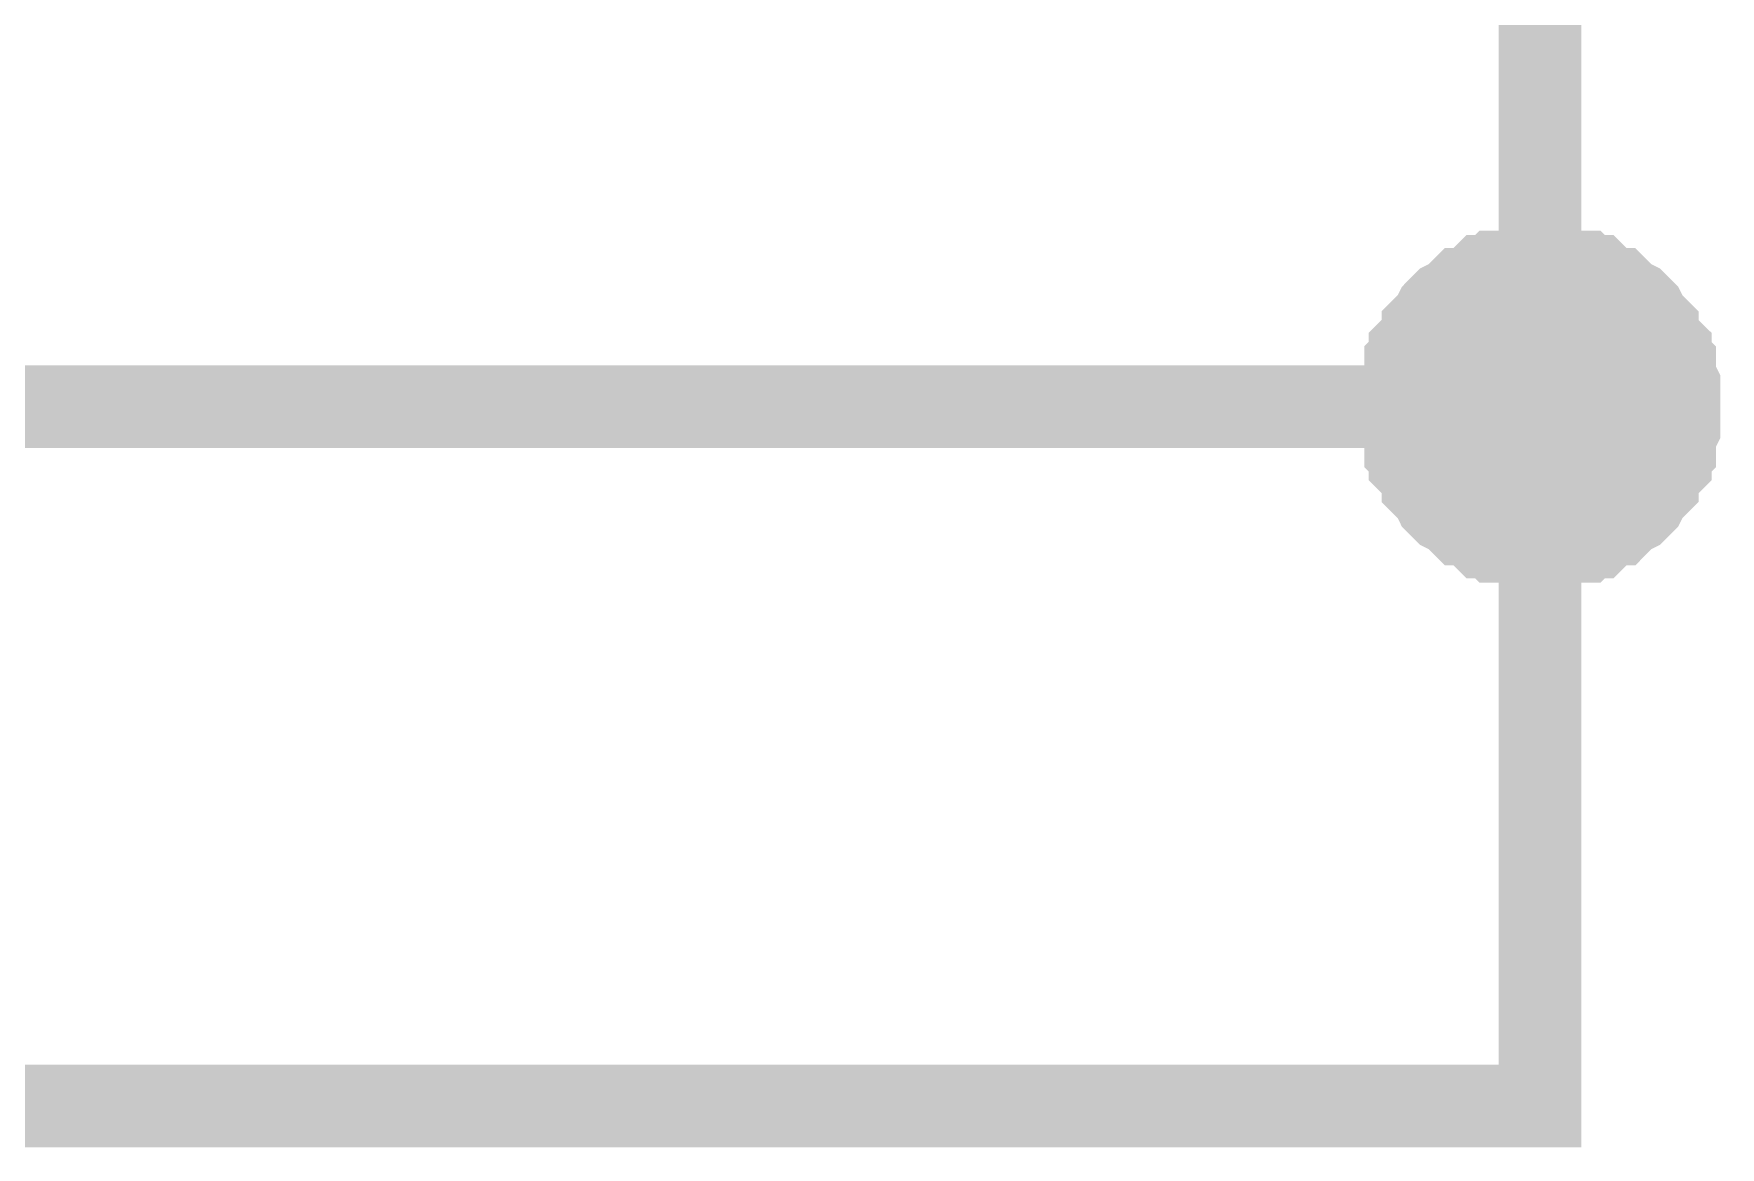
# Model space of a CAD drawing. Header units: millimetres. Extents: x 0 to 15.5, y 0 to 11.1.
# Drawn here: x 8.6847 to 8.9261, y 7.2934 to 7.4527 of the extents above; entities that cross this region are included whole.
import ezdxf

# ---------------------------------------------------------------- set-up
doc = ezdxf.new("R2010")
doc.units = ezdxf.units.MM
doc.header["$MEASUREMENT"] = 0
doc.layers.add('Sheet', color=255, linetype='Continuous')

msp = doc.modelspace()

# ---------------------------------------------------------------- linework, layer by layer
at = {"layer": 'Sheet', "const_width": 0.0118}
for points in [[(8.7001, 7.39938), (8.90031, 7.39938), (8.90031, 7.49946)], [(8.88042, 7.39938), (8.88042, 7.40062), (8.88042, 7.40124), (8.88042, 7.40249), (8.88104, 7.40373), (8.88104, 7.40435), (8.88104, 7.40559), (8.88166, 7.40622), (8.88166, 7.40746), (8.88228, 7.40808), (8.8829, 7.4087), (8.88352, 7.40995), (8.88352, 7.41057), (8.88415, 7.41119), (8.88477, 7.41181), (8.88539, 7.41305), (8.88601, 7.41368), (8.88663, 7.4143), (8.88788, 7.41492), (8.8885, 7.41554), (8.88912, 7.41616), (8.88974, 7.41616), (8.89099, 7.41678), (8.89161, 7.41741), (8.89223, 7.41803), (8.89347, 7.41803), (8.89409, 7.41865), (8.89534, 7.41865), (8.89596, 7.41865), (8.8972, 7.41927), (8.89845, 7.41927), (8.89907, 7.41927), (8.90031, 7.41927)], [(8.88042, 7.39938), (8.88042, 7.40062), (8.88042, 7.40124), (8.88042, 7.40249), (8.88104, 7.40373), (8.88104, 7.40435), (8.88104, 7.40559), (8.88166, 7.40622), (8.88166, 7.40746), (8.88228, 7.40808), (8.8829, 7.4087), (8.88352, 7.40995), (8.88352, 7.41057), (8.88415, 7.41119), (8.88477, 7.41181), (8.88539, 7.41305), (8.88601, 7.41368), (8.88663, 7.4143), (8.88788, 7.41492), (8.8885, 7.41554), (8.88912, 7.41616), (8.88974, 7.41616), (8.89099, 7.41678), (8.89161, 7.41741), (8.89223, 7.41803), (8.89347, 7.41803), (8.89409, 7.41865), (8.89534, 7.41865), (8.89596, 7.41865), (8.8972, 7.41927), (8.89845, 7.41927), (8.89907, 7.41927), (8.90031, 7.41927)], [(8.88042, 7.39938), (8.88042, 7.40062), (8.88042, 7.40124), (8.88042, 7.40249), (8.88104, 7.40373), (8.88104, 7.40435), (8.88104, 7.40559), (8.88166, 7.40622), (8.88166, 7.40746), (8.88228, 7.40808), (8.8829, 7.4087), (8.88352, 7.40995), (8.88352, 7.41057), (8.88415, 7.41119), (8.88477, 7.41181), (8.88539, 7.41305), (8.88601, 7.41368), (8.88663, 7.4143), (8.88788, 7.41492), (8.8885, 7.41554), (8.88912, 7.41616), (8.88974, 7.41616), (8.89099, 7.41678), (8.89161, 7.41741), (8.89223, 7.41803), (8.89347, 7.41803), (8.89409, 7.41865), (8.89534, 7.41865), (8.89596, 7.41865), (8.8972, 7.41927), (8.89845, 7.41927), (8.89907, 7.41927), (8.90031, 7.41927)], [(8.88042, 7.39938), (8.88042, 7.40062), (8.88042, 7.40124), (8.88042, 7.40249), (8.88104, 7.40373), (8.88104, 7.40435), (8.88104, 7.40559), (8.88166, 7.40622), (8.88166, 7.40746), (8.88228, 7.40808), (8.8829, 7.4087), (8.88352, 7.40995), (8.88352, 7.41057), (8.88415, 7.41119), (8.88477, 7.41181), (8.88539, 7.41305), (8.88601, 7.41368), (8.88663, 7.4143), (8.88788, 7.41492), (8.8885, 7.41554), (8.88912, 7.41616), (8.88974, 7.41616), (8.89099, 7.41678), (8.89161, 7.41741), (8.89223, 7.41803), (8.89347, 7.41803), (8.89409, 7.41865), (8.89534, 7.41865), (8.89596, 7.41865), (8.8972, 7.41927), (8.89845, 7.41927), (8.89907, 7.41927), (8.90031, 7.41927)], [(8.88042, 7.39938), (8.88042, 7.40062), (8.88042, 7.40124), (8.88042, 7.40249), (8.88104, 7.40373), (8.88104, 7.40435), (8.88104, 7.40559), (8.88166, 7.40622), (8.88166, 7.40746), (8.88228, 7.40808), (8.8829, 7.4087), (8.88352, 7.40995), (8.88352, 7.41057), (8.88415, 7.41119), (8.88477, 7.41181), (8.88539, 7.41305), (8.88601, 7.41368), (8.88663, 7.4143), (8.88788, 7.41492), (8.8885, 7.41554), (8.88912, 7.41616), (8.88974, 7.41616), (8.89099, 7.41678), (8.89161, 7.41741), (8.89223, 7.41803), (8.89347, 7.41803), (8.89409, 7.41865), (8.89534, 7.41865), (8.89596, 7.41865), (8.8972, 7.41927), (8.89845, 7.41927), (8.89907, 7.41927), (8.90031, 7.41927)], [(8.88042, 7.39938), (8.88042, 7.40062), (8.88042, 7.40124), (8.88042, 7.40249), (8.88104, 7.40373), (8.88104, 7.40435), (8.88104, 7.40559), (8.88166, 7.40622), (8.88166, 7.40746), (8.88228, 7.40808), (8.8829, 7.4087), (8.88352, 7.40995), (8.88352, 7.41057), (8.88415, 7.41119), (8.88477, 7.41181), (8.88539, 7.41305), (8.88601, 7.41368), (8.88663, 7.4143), (8.88788, 7.41492), (8.8885, 7.41554), (8.88912, 7.41616), (8.88974, 7.41616), (8.89099, 7.41678), (8.89161, 7.41741), (8.89223, 7.41803), (8.89347, 7.41803), (8.89409, 7.41865), (8.89534, 7.41865), (8.89596, 7.41865), (8.8972, 7.41927), (8.89845, 7.41927), (8.89907, 7.41927), (8.90031, 7.41927)], [(8.88042, 7.39938), (8.88042, 7.40062), (8.88042, 7.40124), (8.88042, 7.40249), (8.88104, 7.40373), (8.88104, 7.40435), (8.88104, 7.40559), (8.88166, 7.40622), (8.88166, 7.40746), (8.88228, 7.40808), (8.8829, 7.4087), (8.88352, 7.40995), (8.88352, 7.41057), (8.88415, 7.41119), (8.88477, 7.41181), (8.88539, 7.41305), (8.88601, 7.41368), (8.88663, 7.4143), (8.88788, 7.41492), (8.8885, 7.41554), (8.88912, 7.41616), (8.88974, 7.41616), (8.89099, 7.41678), (8.89161, 7.41741), (8.89223, 7.41803), (8.89347, 7.41803), (8.89409, 7.41865), (8.89534, 7.41865), (8.89596, 7.41865), (8.8972, 7.41927), (8.89845, 7.41927), (8.89907, 7.41927), (8.90031, 7.41927)], [(8.88042, 7.39938), (8.88042, 7.40062), (8.88042, 7.40124), (8.88042, 7.40249), (8.88104, 7.40373), (8.88104, 7.40435), (8.88104, 7.40559), (8.88166, 7.40622), (8.88166, 7.40746), (8.88228, 7.40808), (8.8829, 7.4087), (8.88352, 7.40995), (8.88352, 7.41057), (8.88415, 7.41119), (8.88477, 7.41181), (8.88539, 7.41305), (8.88601, 7.41368), (8.88663, 7.4143), (8.88788, 7.41492), (8.8885, 7.41554), (8.88912, 7.41616), (8.88974, 7.41616), (8.89099, 7.41678), (8.89161, 7.41741), (8.89223, 7.41803), (8.89347, 7.41803), (8.89409, 7.41865), (8.89534, 7.41865), (8.89596, 7.41865), (8.8972, 7.41927), (8.89845, 7.41927), (8.89907, 7.41927), (8.90031, 7.41927)], [(8.90031, 7.41927), (8.90031, 7.41927)], [(8.90031, 7.41927), (8.90156, 7.41927), (8.90218, 7.41927), (8.90342, 7.41927), (8.90467, 7.41865), (8.90529, 7.41865), (8.90653, 7.41865), (8.90715, 7.41803), (8.9084, 7.41803), (8.90902, 7.41741), (8.90964, 7.41678), (8.91088, 7.41616), (8.91151, 7.41616), (8.91213, 7.41554), (8.91275, 7.41492), (8.91399, 7.4143), (8.91461, 7.41368), (8.91524, 7.41305), (8.91586, 7.41181), (8.91648, 7.41119), (8.9171, 7.41057), (8.9171, 7.40995), (8.91772, 7.4087), (8.91834, 7.40808), (8.91897, 7.40746), (8.91897, 7.40622), (8.91959, 7.40559), (8.91959, 7.40435), (8.91959, 7.40373), (8.92021, 7.40249), (8.92021, 7.40124), (8.92021, 7.40062), (8.92021, 7.39938)], [(8.90031, 7.41927), (8.90031, 7.41927)], [(8.90031, 7.41927), (8.90156, 7.41927), (8.90218, 7.41927), (8.90342, 7.41927), (8.90467, 7.41865), (8.90529, 7.41865), (8.90653, 7.41865), (8.90715, 7.41803), (8.9084, 7.41803), (8.90902, 7.41741), (8.90964, 7.41678), (8.91088, 7.41616), (8.91151, 7.41616), (8.91213, 7.41554), (8.91275, 7.41492), (8.91399, 7.4143), (8.91461, 7.41368), (8.91524, 7.41305), (8.91586, 7.41181), (8.91648, 7.41119), (8.9171, 7.41057), (8.9171, 7.40995), (8.91772, 7.4087), (8.91834, 7.40808), (8.91897, 7.40746), (8.91897, 7.40622), (8.91959, 7.40559), (8.91959, 7.40435), (8.91959, 7.40373), (8.92021, 7.40249), (8.92021, 7.40124), (8.92021, 7.40062), (8.92021, 7.39938)], [(8.90031, 7.41927), (8.90031, 7.41927)], [(8.90031, 7.41927), (8.90156, 7.41927), (8.90218, 7.41927), (8.90342, 7.41927), (8.90467, 7.41865), (8.90529, 7.41865), (8.90653, 7.41865), (8.90715, 7.41803), (8.9084, 7.41803), (8.90902, 7.41741), (8.90964, 7.41678), (8.91088, 7.41616), (8.91151, 7.41616), (8.91213, 7.41554), (8.91275, 7.41492), (8.91399, 7.4143), (8.91461, 7.41368), (8.91524, 7.41305), (8.91586, 7.41181), (8.91648, 7.41119), (8.9171, 7.41057), (8.9171, 7.40995), (8.91772, 7.4087), (8.91834, 7.40808), (8.91897, 7.40746), (8.91897, 7.40622), (8.91959, 7.40559), (8.91959, 7.40435), (8.91959, 7.40373), (8.92021, 7.40249), (8.92021, 7.40124), (8.92021, 7.40062), (8.92021, 7.39938)], [(8.90031, 7.41927), (8.90031, 7.41927)], [(8.90031, 7.41927), (8.90156, 7.41927), (8.90218, 7.41927), (8.90342, 7.41927), (8.90467, 7.41865), (8.90529, 7.41865), (8.90653, 7.41865), (8.90715, 7.41803), (8.9084, 7.41803), (8.90902, 7.41741), (8.90964, 7.41678), (8.91088, 7.41616), (8.91151, 7.41616), (8.91213, 7.41554), (8.91275, 7.41492), (8.91399, 7.4143), (8.91461, 7.41368), (8.91524, 7.41305), (8.91586, 7.41181), (8.91648, 7.41119), (8.9171, 7.41057), (8.9171, 7.40995), (8.91772, 7.4087), (8.91834, 7.40808), (8.91897, 7.40746), (8.91897, 7.40622), (8.91959, 7.40559), (8.91959, 7.40435), (8.91959, 7.40373), (8.92021, 7.40249), (8.92021, 7.40124), (8.92021, 7.40062), (8.92021, 7.39938)], [(8.90031, 7.41927), (8.90031, 7.41927)], [(8.90031, 7.41927), (8.90156, 7.41927), (8.90218, 7.41927), (8.90342, 7.41927), (8.90467, 7.41865), (8.90529, 7.41865), (8.90653, 7.41865), (8.90715, 7.41803), (8.9084, 7.41803), (8.90902, 7.41741), (8.90964, 7.41678), (8.91088, 7.41616), (8.91151, 7.41616), (8.91213, 7.41554), (8.91275, 7.41492), (8.91399, 7.4143), (8.91461, 7.41368), (8.91524, 7.41305), (8.91586, 7.41181), (8.91648, 7.41119), (8.9171, 7.41057), (8.9171, 7.40995), (8.91772, 7.4087), (8.91834, 7.40808), (8.91897, 7.40746), (8.91897, 7.40622), (8.91959, 7.40559), (8.91959, 7.40435), (8.91959, 7.40373), (8.92021, 7.40249), (8.92021, 7.40124), (8.92021, 7.40062), (8.92021, 7.39938)], [(8.90031, 7.41927), (8.90031, 7.41927)], [(8.90031, 7.41927), (8.90156, 7.41927), (8.90218, 7.41927), (8.90342, 7.41927), (8.90467, 7.41865), (8.90529, 7.41865), (8.90653, 7.41865), (8.90715, 7.41803), (8.9084, 7.41803), (8.90902, 7.41741), (8.90964, 7.41678), (8.91088, 7.41616), (8.91151, 7.41616), (8.91213, 7.41554), (8.91275, 7.41492), (8.91399, 7.4143), (8.91461, 7.41368), (8.91524, 7.41305), (8.91586, 7.41181), (8.91648, 7.41119), (8.9171, 7.41057), (8.9171, 7.40995), (8.91772, 7.4087), (8.91834, 7.40808), (8.91897, 7.40746), (8.91897, 7.40622), (8.91959, 7.40559), (8.91959, 7.40435), (8.91959, 7.40373), (8.92021, 7.40249), (8.92021, 7.40124), (8.92021, 7.40062), (8.92021, 7.39938)], [(8.90031, 7.41927), (8.90031, 7.41927)], [(8.90031, 7.41927), (8.90156, 7.41927), (8.90218, 7.41927), (8.90342, 7.41927), (8.90467, 7.41865), (8.90529, 7.41865), (8.90653, 7.41865), (8.90715, 7.41803), (8.9084, 7.41803), (8.90902, 7.41741), (8.90964, 7.41678), (8.91088, 7.41616), (8.91151, 7.41616), (8.91213, 7.41554), (8.91275, 7.41492), (8.91399, 7.4143), (8.91461, 7.41368), (8.91524, 7.41305), (8.91586, 7.41181), (8.91648, 7.41119), (8.9171, 7.41057), (8.9171, 7.40995), (8.91772, 7.4087), (8.91834, 7.40808), (8.91897, 7.40746), (8.91897, 7.40622), (8.91959, 7.40559), (8.91959, 7.40435), (8.91959, 7.40373), (8.92021, 7.40249), (8.92021, 7.40124), (8.92021, 7.40062), (8.92021, 7.39938)], [(8.90031, 7.41927), (8.90031, 7.41927)], [(8.90031, 7.41927), (8.90156, 7.41927), (8.90218, 7.41927), (8.90342, 7.41927), (8.90467, 7.41865), (8.90529, 7.41865), (8.90653, 7.41865), (8.90715, 7.41803), (8.9084, 7.41803), (8.90902, 7.41741), (8.90964, 7.41678), (8.91088, 7.41616), (8.91151, 7.41616), (8.91213, 7.41554), (8.91275, 7.41492), (8.91399, 7.4143), (8.91461, 7.41368), (8.91524, 7.41305), (8.91586, 7.41181), (8.91648, 7.41119), (8.9171, 7.41057), (8.9171, 7.40995), (8.91772, 7.4087), (8.91834, 7.40808), (8.91897, 7.40746), (8.91897, 7.40622), (8.91959, 7.40559), (8.91959, 7.40435), (8.91959, 7.40373), (8.92021, 7.40249), (8.92021, 7.40124), (8.92021, 7.40062), (8.92021, 7.39938)], [(8.5005, 7.39938), (8.7001, 7.39938)], [(8.7001, 7.29929), (8.90031, 7.29929), (8.90031, 7.39938)], [(8.90031, 7.37949), (8.89907, 7.37949), (8.89845, 7.37949), (8.8972, 7.37949), (8.89596, 7.38011), (8.89534, 7.38011), (8.89409, 7.38011), (8.89347, 7.38073), (8.89223, 7.38073), (8.89161, 7.38135), (8.89099, 7.38197), (8.88974, 7.38259), (8.88912, 7.38259), (8.8885, 7.38322), (8.88788, 7.38384), (8.88663, 7.38446), (8.88601, 7.38508), (8.88539, 7.3857), (8.88477, 7.38695), (8.88415, 7.38757), (8.88352, 7.38819), (8.88352, 7.38881), (8.8829, 7.39005), (8.88228, 7.39068), (8.88166, 7.3913), (8.88166, 7.39254), (8.88104, 7.39316), (8.88104, 7.39441), (8.88104, 7.39503), (8.88042, 7.39627), (8.88042, 7.39751), (8.88042, 7.39814), (8.88042, 7.39938)], [(8.88042, 7.39938), (8.88042, 7.39938)], [(8.90031, 7.37949), (8.89907, 7.37949), (8.89845, 7.37949), (8.8972, 7.37949), (8.89596, 7.38011), (8.89534, 7.38011), (8.89409, 7.38011), (8.89347, 7.38073), (8.89223, 7.38073), (8.89161, 7.38135), (8.89099, 7.38197), (8.88974, 7.38259), (8.88912, 7.38259), (8.8885, 7.38322), (8.88788, 7.38384), (8.88663, 7.38446), (8.88601, 7.38508), (8.88539, 7.3857), (8.88477, 7.38695), (8.88415, 7.38757), (8.88352, 7.38819), (8.88352, 7.38881), (8.8829, 7.39005), (8.88228, 7.39068), (8.88166, 7.3913), (8.88166, 7.39254), (8.88104, 7.39316), (8.88104, 7.39441), (8.88104, 7.39503), (8.88042, 7.39627), (8.88042, 7.39751), (8.88042, 7.39814), (8.88042, 7.39938)], [(8.88042, 7.39938), (8.88042, 7.39938)], [(8.90031, 7.37949), (8.89907, 7.37949), (8.89845, 7.37949), (8.8972, 7.37949), (8.89596, 7.38011), (8.89534, 7.38011), (8.89409, 7.38011), (8.89347, 7.38073), (8.89223, 7.38073), (8.89161, 7.38135), (8.89099, 7.38197), (8.88974, 7.38259), (8.88912, 7.38259), (8.8885, 7.38322), (8.88788, 7.38384), (8.88663, 7.38446), (8.88601, 7.38508), (8.88539, 7.3857), (8.88477, 7.38695), (8.88415, 7.38757), (8.88352, 7.38819), (8.88352, 7.38881), (8.8829, 7.39005), (8.88228, 7.39068), (8.88166, 7.3913), (8.88166, 7.39254), (8.88104, 7.39316), (8.88104, 7.39441), (8.88104, 7.39503), (8.88042, 7.39627), (8.88042, 7.39751), (8.88042, 7.39814), (8.88042, 7.39938)], [(8.88042, 7.39938), (8.88042, 7.39938)], [(8.90031, 7.37949), (8.89907, 7.37949), (8.89845, 7.37949), (8.8972, 7.37949), (8.89596, 7.38011), (8.89534, 7.38011), (8.89409, 7.38011), (8.89347, 7.38073), (8.89223, 7.38073), (8.89161, 7.38135), (8.89099, 7.38197), (8.88974, 7.38259), (8.88912, 7.38259), (8.8885, 7.38322), (8.88788, 7.38384), (8.88663, 7.38446), (8.88601, 7.38508), (8.88539, 7.3857), (8.88477, 7.38695), (8.88415, 7.38757), (8.88352, 7.38819), (8.88352, 7.38881), (8.8829, 7.39005), (8.88228, 7.39068), (8.88166, 7.3913), (8.88166, 7.39254), (8.88104, 7.39316), (8.88104, 7.39441), (8.88104, 7.39503), (8.88042, 7.39627), (8.88042, 7.39751), (8.88042, 7.39814), (8.88042, 7.39938)], [(8.88042, 7.39938), (8.88042, 7.39938)], [(8.90031, 7.37949), (8.89907, 7.37949), (8.89845, 7.37949), (8.8972, 7.37949), (8.89596, 7.38011), (8.89534, 7.38011), (8.89409, 7.38011), (8.89347, 7.38073), (8.89223, 7.38073), (8.89161, 7.38135), (8.89099, 7.38197), (8.88974, 7.38259), (8.88912, 7.38259), (8.8885, 7.38322), (8.88788, 7.38384), (8.88663, 7.38446), (8.88601, 7.38508), (8.88539, 7.3857), (8.88477, 7.38695), (8.88415, 7.38757), (8.88352, 7.38819), (8.88352, 7.38881), (8.8829, 7.39005), (8.88228, 7.39068), (8.88166, 7.3913), (8.88166, 7.39254), (8.88104, 7.39316), (8.88104, 7.39441), (8.88104, 7.39503), (8.88042, 7.39627), (8.88042, 7.39751), (8.88042, 7.39814), (8.88042, 7.39938)], [(8.88042, 7.39938), (8.88042, 7.39938)], [(8.90031, 7.37949), (8.89907, 7.37949), (8.89845, 7.37949), (8.8972, 7.37949), (8.89596, 7.38011), (8.89534, 7.38011), (8.89409, 7.38011), (8.89347, 7.38073), (8.89223, 7.38073), (8.89161, 7.38135), (8.89099, 7.38197), (8.88974, 7.38259), (8.88912, 7.38259), (8.8885, 7.38322), (8.88788, 7.38384), (8.88663, 7.38446), (8.88601, 7.38508), (8.88539, 7.3857), (8.88477, 7.38695), (8.88415, 7.38757), (8.88352, 7.38819), (8.88352, 7.38881), (8.8829, 7.39005), (8.88228, 7.39068), (8.88166, 7.3913), (8.88166, 7.39254), (8.88104, 7.39316), (8.88104, 7.39441), (8.88104, 7.39503), (8.88042, 7.39627), (8.88042, 7.39751), (8.88042, 7.39814), (8.88042, 7.39938)], [(8.88042, 7.39938), (8.88042, 7.39938)], [(8.90031, 7.37949), (8.89907, 7.37949), (8.89845, 7.37949), (8.8972, 7.37949), (8.89596, 7.38011), (8.89534, 7.38011), (8.89409, 7.38011), (8.89347, 7.38073), (8.89223, 7.38073), (8.89161, 7.38135), (8.89099, 7.38197), (8.88974, 7.38259), (8.88912, 7.38259), (8.8885, 7.38322), (8.88788, 7.38384), (8.88663, 7.38446), (8.88601, 7.38508), (8.88539, 7.3857), (8.88477, 7.38695), (8.88415, 7.38757), (8.88352, 7.38819), (8.88352, 7.38881), (8.8829, 7.39005), (8.88228, 7.39068), (8.88166, 7.3913), (8.88166, 7.39254), (8.88104, 7.39316), (8.88104, 7.39441), (8.88104, 7.39503), (8.88042, 7.39627), (8.88042, 7.39751), (8.88042, 7.39814), (8.88042, 7.39938)], [(8.88042, 7.39938), (8.88042, 7.39938)], [(8.90031, 7.37949), (8.89907, 7.37949), (8.89845, 7.37949), (8.8972, 7.37949), (8.89596, 7.38011), (8.89534, 7.38011), (8.89409, 7.38011), (8.89347, 7.38073), (8.89223, 7.38073), (8.89161, 7.38135), (8.89099, 7.38197), (8.88974, 7.38259), (8.88912, 7.38259), (8.8885, 7.38322), (8.88788, 7.38384), (8.88663, 7.38446), (8.88601, 7.38508), (8.88539, 7.3857), (8.88477, 7.38695), (8.88415, 7.38757), (8.88352, 7.38819), (8.88352, 7.38881), (8.8829, 7.39005), (8.88228, 7.39068), (8.88166, 7.3913), (8.88166, 7.39254), (8.88104, 7.39316), (8.88104, 7.39441), (8.88104, 7.39503), (8.88042, 7.39627), (8.88042, 7.39751), (8.88042, 7.39814), (8.88042, 7.39938)], [(8.88042, 7.39938), (8.88042, 7.39938)], [(8.92021, 7.39938), (8.92021, 7.39814), (8.92021, 7.39751), (8.92021, 7.39627), (8.91959, 7.39503), (8.91959, 7.39441), (8.91959, 7.39316), (8.91897, 7.39254), (8.91897, 7.3913), (8.91834, 7.39068), (8.91772, 7.39005), (8.9171, 7.38881), (8.9171, 7.38819), (8.91648, 7.38757), (8.91586, 7.38695), (8.91524, 7.3857), (8.91461, 7.38508), (8.91399, 7.38446), (8.91275, 7.38384), (8.91213, 7.38322), (8.91151, 7.38259), (8.91088, 7.38259), (8.90964, 7.38197), (8.90902, 7.38135), (8.9084, 7.38073), (8.90715, 7.38073), (8.90653, 7.38011), (8.90529, 7.38011), (8.90467, 7.38011), (8.90342, 7.37949), (8.90218, 7.37949), (8.90156, 7.37949), (8.90031, 7.37949)], [(8.92021, 7.39938), (8.92021, 7.39814), (8.92021, 7.39751), (8.92021, 7.39627), (8.91959, 7.39503), (8.91959, 7.39441), (8.91959, 7.39316), (8.91897, 7.39254), (8.91897, 7.3913), (8.91834, 7.39068), (8.91772, 7.39005), (8.9171, 7.38881), (8.9171, 7.38819), (8.91648, 7.38757), (8.91586, 7.38695), (8.91524, 7.3857), (8.91461, 7.38508), (8.91399, 7.38446), (8.91275, 7.38384), (8.91213, 7.38322), (8.91151, 7.38259), (8.91088, 7.38259), (8.90964, 7.38197), (8.90902, 7.38135), (8.9084, 7.38073), (8.90715, 7.38073), (8.90653, 7.38011), (8.90529, 7.38011), (8.90467, 7.38011), (8.90342, 7.37949), (8.90218, 7.37949), (8.90156, 7.37949), (8.90031, 7.37949)], [(8.92021, 7.39938), (8.92021, 7.39814), (8.92021, 7.39751), (8.92021, 7.39627), (8.91959, 7.39503), (8.91959, 7.39441), (8.91959, 7.39316), (8.91897, 7.39254), (8.91897, 7.3913), (8.91834, 7.39068), (8.91772, 7.39005), (8.9171, 7.38881), (8.9171, 7.38819), (8.91648, 7.38757), (8.91586, 7.38695), (8.91524, 7.3857), (8.91461, 7.38508), (8.91399, 7.38446), (8.91275, 7.38384), (8.91213, 7.38322), (8.91151, 7.38259), (8.91088, 7.38259), (8.90964, 7.38197), (8.90902, 7.38135), (8.9084, 7.38073), (8.90715, 7.38073), (8.90653, 7.38011), (8.90529, 7.38011), (8.90467, 7.38011), (8.90342, 7.37949), (8.90218, 7.37949), (8.90156, 7.37949), (8.90031, 7.37949)], [(8.92021, 7.39938), (8.92021, 7.39814), (8.92021, 7.39751), (8.92021, 7.39627), (8.91959, 7.39503), (8.91959, 7.39441), (8.91959, 7.39316), (8.91897, 7.39254), (8.91897, 7.3913), (8.91834, 7.39068), (8.91772, 7.39005), (8.9171, 7.38881), (8.9171, 7.38819), (8.91648, 7.38757), (8.91586, 7.38695), (8.91524, 7.3857), (8.91461, 7.38508), (8.91399, 7.38446), (8.91275, 7.38384), (8.91213, 7.38322), (8.91151, 7.38259), (8.91088, 7.38259), (8.90964, 7.38197), (8.90902, 7.38135), (8.9084, 7.38073), (8.90715, 7.38073), (8.90653, 7.38011), (8.90529, 7.38011), (8.90467, 7.38011), (8.90342, 7.37949), (8.90218, 7.37949), (8.90156, 7.37949), (8.90031, 7.37949)], [(8.92021, 7.39938), (8.92021, 7.39814), (8.92021, 7.39751), (8.92021, 7.39627), (8.91959, 7.39503), (8.91959, 7.39441), (8.91959, 7.39316), (8.91897, 7.39254), (8.91897, 7.3913), (8.91834, 7.39068), (8.91772, 7.39005), (8.9171, 7.38881), (8.9171, 7.38819), (8.91648, 7.38757), (8.91586, 7.38695), (8.91524, 7.3857), (8.91461, 7.38508), (8.91399, 7.38446), (8.91275, 7.38384), (8.91213, 7.38322), (8.91151, 7.38259), (8.91088, 7.38259), (8.90964, 7.38197), (8.90902, 7.38135), (8.9084, 7.38073), (8.90715, 7.38073), (8.90653, 7.38011), (8.90529, 7.38011), (8.90467, 7.38011), (8.90342, 7.37949), (8.90218, 7.37949), (8.90156, 7.37949), (8.90031, 7.37949)], [(8.92021, 7.39938), (8.92021, 7.39814), (8.92021, 7.39751), (8.92021, 7.39627), (8.91959, 7.39503), (8.91959, 7.39441), (8.91959, 7.39316), (8.91897, 7.39254), (8.91897, 7.3913), (8.91834, 7.39068), (8.91772, 7.39005), (8.9171, 7.38881), (8.9171, 7.38819), (8.91648, 7.38757), (8.91586, 7.38695), (8.91524, 7.3857), (8.91461, 7.38508), (8.91399, 7.38446), (8.91275, 7.38384), (8.91213, 7.38322), (8.91151, 7.38259), (8.91088, 7.38259), (8.90964, 7.38197), (8.90902, 7.38135), (8.9084, 7.38073), (8.90715, 7.38073), (8.90653, 7.38011), (8.90529, 7.38011), (8.90467, 7.38011), (8.90342, 7.37949), (8.90218, 7.37949), (8.90156, 7.37949), (8.90031, 7.37949)], [(8.92021, 7.39938), (8.92021, 7.39814), (8.92021, 7.39751), (8.92021, 7.39627), (8.91959, 7.39503), (8.91959, 7.39441), (8.91959, 7.39316), (8.91897, 7.39254), (8.91897, 7.3913), (8.91834, 7.39068), (8.91772, 7.39005), (8.9171, 7.38881), (8.9171, 7.38819), (8.91648, 7.38757), (8.91586, 7.38695), (8.91524, 7.3857), (8.91461, 7.38508), (8.91399, 7.38446), (8.91275, 7.38384), (8.91213, 7.38322), (8.91151, 7.38259), (8.91088, 7.38259), (8.90964, 7.38197), (8.90902, 7.38135), (8.9084, 7.38073), (8.90715, 7.38073), (8.90653, 7.38011), (8.90529, 7.38011), (8.90467, 7.38011), (8.90342, 7.37949), (8.90218, 7.37949), (8.90156, 7.37949), (8.90031, 7.37949)], [(8.92021, 7.39938), (8.92021, 7.39814), (8.92021, 7.39751), (8.92021, 7.39627), (8.91959, 7.39503), (8.91959, 7.39441), (8.91959, 7.39316), (8.91897, 7.39254), (8.91897, 7.3913), (8.91834, 7.39068), (8.91772, 7.39005), (8.9171, 7.38881), (8.9171, 7.38819), (8.91648, 7.38757), (8.91586, 7.38695), (8.91524, 7.3857), (8.91461, 7.38508), (8.91399, 7.38446), (8.91275, 7.38384), (8.91213, 7.38322), (8.91151, 7.38259), (8.91088, 7.38259), (8.90964, 7.38197), (8.90902, 7.38135), (8.9084, 7.38073), (8.90715, 7.38073), (8.90653, 7.38011), (8.90529, 7.38011), (8.90467, 7.38011), (8.90342, 7.37949), (8.90218, 7.37949), (8.90156, 7.37949), (8.90031, 7.37949)], [(8.92021, 7.39938), (8.92021, 7.39938), (8.92021, 7.39938), (8.92021, 7.39938), (8.92021, 7.39938), (8.92021, 7.39938), (8.92021, 7.39938), (8.92021, 7.39938), (8.92021, 7.39938), (8.92021, 7.39938), (8.92021, 7.39938), (8.92021, 7.39938), (8.92021, 7.39938), (8.92021, 7.39938), (8.92021, 7.39938), (8.92021, 7.39938), (8.92021, 7.39938), (8.92021, 7.39938), (8.92021, 7.39938), (8.92021, 7.39938), (8.92021, 7.39938), (8.92021, 7.39938), (8.92021, 7.39938), (8.92021, 7.39938), (8.92021, 7.39938), (8.92021, 7.39938), (8.92021, 7.39938), (8.92021, 7.39938), (8.92021, 7.39938), (8.92021, 7.39938), (8.92021, 7.39938), (8.92021, 7.39938), (8.92021, 7.39938)], [(8.92021, 7.39938), (8.92021, 7.39938)], [(8.92021, 7.39938), (8.92021, 7.39938), (8.92021, 7.39938), (8.92021, 7.39938), (8.92021, 7.39938), (8.92021, 7.39938), (8.92021, 7.39938), (8.92021, 7.39938), (8.92021, 7.39938), (8.92021, 7.39938), (8.92021, 7.39938), (8.92021, 7.39938), (8.92021, 7.39938), (8.92021, 7.39938), (8.92021, 7.39938), (8.92021, 7.39938), (8.92021, 7.39938), (8.92021, 7.39938), (8.92021, 7.39938), (8.92021, 7.39938), (8.92021, 7.39938), (8.92021, 7.39938), (8.92021, 7.39938), (8.92021, 7.39938), (8.92021, 7.39938), (8.92021, 7.39938), (8.92021, 7.39938), (8.92021, 7.39938), (8.92021, 7.39938), (8.92021, 7.39938), (8.92021, 7.39938), (8.92021, 7.39938), (8.92021, 7.39938)], [(8.92021, 7.39938), (8.92021, 7.39938)], [(8.92021, 7.39938), (8.92021, 7.39938), (8.92021, 7.39938), (8.92021, 7.39938), (8.92021, 7.39938), (8.92021, 7.39938), (8.92021, 7.39938), (8.92021, 7.39938), (8.92021, 7.39938), (8.92021, 7.39938), (8.92021, 7.39938), (8.92021, 7.39938), (8.92021, 7.39938), (8.92021, 7.39938), (8.92021, 7.39938), (8.92021, 7.39938), (8.92021, 7.39938), (8.92021, 7.39938), (8.92021, 7.39938), (8.92021, 7.39938), (8.92021, 7.39938), (8.92021, 7.39938), (8.92021, 7.39938), (8.92021, 7.39938), (8.92021, 7.39938), (8.92021, 7.39938), (8.92021, 7.39938), (8.92021, 7.39938), (8.92021, 7.39938), (8.92021, 7.39938), (8.92021, 7.39938), (8.92021, 7.39938), (8.92021, 7.39938)], [(8.92021, 7.39938), (8.92021, 7.39938)], [(8.92021, 7.39938), (8.92021, 7.39938), (8.92021, 7.39938), (8.92021, 7.39938), (8.92021, 7.39938), (8.92021, 7.39938), (8.92021, 7.39938), (8.92021, 7.39938), (8.92021, 7.39938), (8.92021, 7.39938), (8.92021, 7.39938), (8.92021, 7.39938), (8.92021, 7.39938), (8.92021, 7.39938), (8.92021, 7.39938), (8.92021, 7.39938), (8.92021, 7.39938), (8.92021, 7.39938), (8.92021, 7.39938), (8.92021, 7.39938), (8.92021, 7.39938), (8.92021, 7.39938), (8.92021, 7.39938), (8.92021, 7.39938), (8.92021, 7.39938), (8.92021, 7.39938), (8.92021, 7.39938), (8.92021, 7.39938), (8.92021, 7.39938), (8.92021, 7.39938), (8.92021, 7.39938), (8.92021, 7.39938), (8.92021, 7.39938)], [(8.92021, 7.39938), (8.92021, 7.39938)], [(8.92021, 7.39938), (8.92021, 7.39938), (8.92021, 7.39938), (8.92021, 7.39938), (8.92021, 7.39938), (8.92021, 7.39938), (8.92021, 7.39938), (8.92021, 7.39938), (8.92021, 7.39938), (8.92021, 7.39938), (8.92021, 7.39938), (8.92021, 7.39938), (8.92021, 7.39938), (8.92021, 7.39938), (8.92021, 7.39938), (8.92021, 7.39938), (8.92021, 7.39938), (8.92021, 7.39938), (8.92021, 7.39938), (8.92021, 7.39938), (8.92021, 7.39938), (8.92021, 7.39938), (8.92021, 7.39938), (8.92021, 7.39938), (8.92021, 7.39938), (8.92021, 7.39938), (8.92021, 7.39938), (8.92021, 7.39938), (8.92021, 7.39938), (8.92021, 7.39938), (8.92021, 7.39938), (8.92021, 7.39938), (8.92021, 7.39938)], [(8.92021, 7.39938), (8.92021, 7.39938)], [(8.92021, 7.39938), (8.92021, 7.39938), (8.92021, 7.39938), (8.92021, 7.39938), (8.92021, 7.39938), (8.92021, 7.39938), (8.92021, 7.39938), (8.92021, 7.39938), (8.92021, 7.39938), (8.92021, 7.39938), (8.92021, 7.39938), (8.92021, 7.39938), (8.92021, 7.39938), (8.92021, 7.39938), (8.92021, 7.39938), (8.92021, 7.39938), (8.92021, 7.39938), (8.92021, 7.39938), (8.92021, 7.39938), (8.92021, 7.39938), (8.92021, 7.39938), (8.92021, 7.39938), (8.92021, 7.39938), (8.92021, 7.39938), (8.92021, 7.39938), (8.92021, 7.39938), (8.92021, 7.39938), (8.92021, 7.39938), (8.92021, 7.39938), (8.92021, 7.39938), (8.92021, 7.39938), (8.92021, 7.39938), (8.92021, 7.39938)], [(8.92021, 7.39938), (8.92021, 7.39938)], [(8.92021, 7.39938), (8.92021, 7.39938), (8.92021, 7.39938), (8.92021, 7.39938), (8.92021, 7.39938), (8.92021, 7.39938), (8.92021, 7.39938), (8.92021, 7.39938), (8.92021, 7.39938), (8.92021, 7.39938), (8.92021, 7.39938), (8.92021, 7.39938), (8.92021, 7.39938), (8.92021, 7.39938), (8.92021, 7.39938), (8.92021, 7.39938), (8.92021, 7.39938), (8.92021, 7.39938), (8.92021, 7.39938), (8.92021, 7.39938), (8.92021, 7.39938), (8.92021, 7.39938), (8.92021, 7.39938), (8.92021, 7.39938), (8.92021, 7.39938), (8.92021, 7.39938), (8.92021, 7.39938), (8.92021, 7.39938), (8.92021, 7.39938), (8.92021, 7.39938), (8.92021, 7.39938), (8.92021, 7.39938), (8.92021, 7.39938)], [(8.92021, 7.39938), (8.92021, 7.39938)], [(8.92021, 7.39938), (8.92021, 7.39938), (8.92021, 7.39938), (8.92021, 7.39938), (8.92021, 7.39938), (8.92021, 7.39938), (8.92021, 7.39938), (8.92021, 7.39938), (8.92021, 7.39938), (8.92021, 7.39938), (8.92021, 7.39938), (8.92021, 7.39938), (8.92021, 7.39938), (8.92021, 7.39938), (8.92021, 7.39938), (8.92021, 7.39938), (8.92021, 7.39938), (8.92021, 7.39938), (8.92021, 7.39938), (8.92021, 7.39938), (8.92021, 7.39938), (8.92021, 7.39938), (8.92021, 7.39938), (8.92021, 7.39938), (8.92021, 7.39938), (8.92021, 7.39938), (8.92021, 7.39938), (8.92021, 7.39938), (8.92021, 7.39938), (8.92021, 7.39938), (8.92021, 7.39938), (8.92021, 7.39938), (8.92021, 7.39938)], [(8.92021, 7.39938), (8.92021, 7.39938)], [(8.5005, 7.29929), (8.7001, 7.29929)]]:
    msp.add_lwpolyline(points, dxfattribs=at)
at = {"layer": 'Sheet', "const_width": 0.02}
msp.add_lwpolyline([(8.89, 7.4, 1), (8.91, 7.4, 1)], format="xyb", close=True, dxfattribs=at)

doc.saveas('drawing.dxf')
